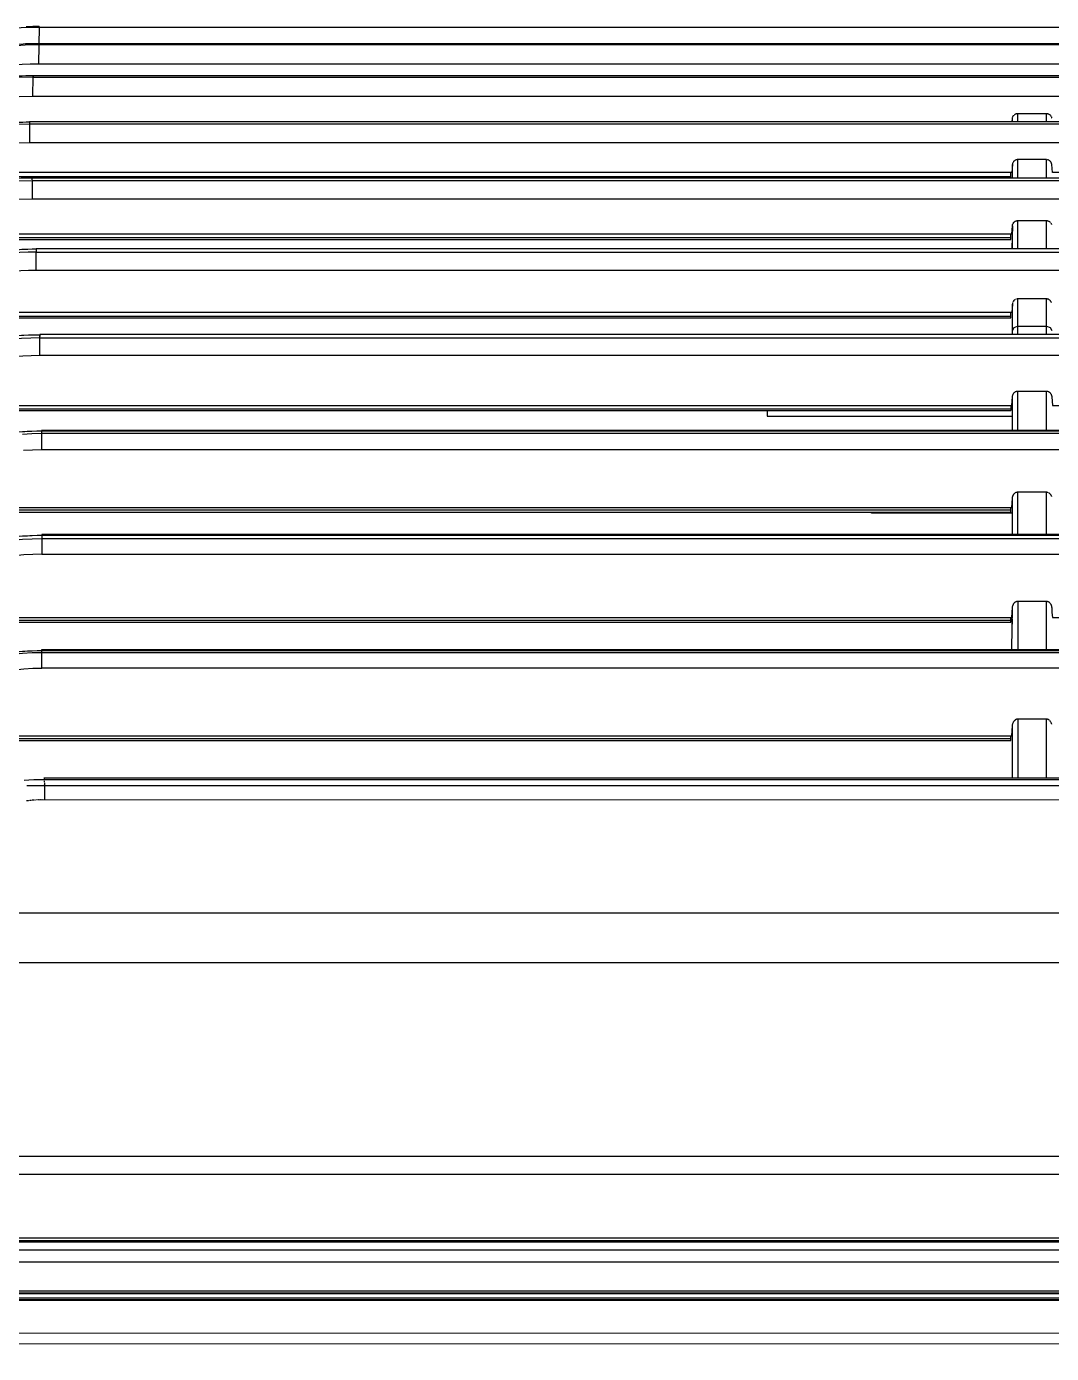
# Model space of a CAD drawing. Header units: millimetres. Extents: x 1291 to 5660, y 748 to 2981.
# Drawn here: x 1595.3 to 1693.9, y 1913.1 to 2040.8 of the extents above; entities that cross this region are included whole.
import ezdxf

# ---------------------------------------------------------------- set-up
doc = ezdxf.new("R2010")
doc.units = ezdxf.units.MM

msp = doc.modelspace()

# ---------------------------------------------------------------- linework, layer by layer
for p, q in [((1690.16, 2021.62), (1690.09, 2019.44)), ((1690.65, 2014.59), (1690.65, 2011.18)), ((1693.45, 2011.18), (1693.45, 2014.59)), ((1690.16, 2011.17), (1690.16, 2014.07)), ((2313.31, 1991.8), (1596.76, 1991.8)), ((1690.1, 1980.86), (1690.16, 1984.87)), ((2313.3, 1979.05), (1596.77, 1979.05)), ((1596.98, 1968.21), (1597, 1968.07)), ((1597.01, 1967.99), (1597.02, 1967.85)), ((1595.94, 1966.33), (1595.82, 1966.32)), ((2326.24, 1955.44), (1583.83, 1955.44))]:
    msp.add_line(p, q)
for points in [[(1590.03, 2038.47), (1589.76, 2039.52), (1589.64, 2039.97), (1590.49, 2040.16), (1591.35, 2040.32), (1592.2, 2040.45), (1593.06, 2040.57), (1593.92, 2040.65), (1594.78, 2040.71), (1595.65, 2040.75), (1596.52, 2040.76), (2313.55, 2040.76)], [(1596.52, 2040.8), (1595.89, 2040.8), (1595.27, 2040.78)], [(1596.52, 2040.8), (1596.52, 2040.8), (1596.44, 2037.18)], [(2313.62, 2039.16), (1596.03, 2039.15), (1595.6, 2039.15), (1595.39, 2039.14), (1595.18, 2039.13), (1594.97, 2039.12), (1593.9, 2039.05), (1593.06, 2038.97), (1592.64, 2038.92), (1592.21, 2038.86), (1591.79, 2038.8), (1591.37, 2038.74), (1590.54, 2038.58), (1589.71, 2038.4), (1585.4, 2037.43), (1581.1, 2036.45), (1580.82, 2036.4), (1580.4, 2036.32), (1580.26, 2036.3), (1580.12, 2036.28), (1579.98, 2036.26), (1579.41, 2036.22), (1578.85, 2036.2)], [(1590.16, 2036.48), (1589.96, 2037.35), (1589.8, 2038.01), (1589.72, 2038.3), (1590.55, 2038.48), (1591.38, 2038.64), (1592.22, 2038.77), (1593.06, 2038.88), (1593.9, 2038.96), (1594.75, 2039.02), (1595.59, 2039.06), (1596.44, 2039.07), (2313.62, 2039.07), (2314.48, 2039.06), (2315.32, 2039.02), (2316.17, 2038.96), (2317.01, 2038.88), (2317.85, 2038.77), (2318.69, 2038.64), (2319.52, 2038.48), (2320.35, 2038.3), (2320.27, 2038.01), (2320.11, 2037.35), (2319.9, 2036.48)], [(1596.46, 2039.16), (1596.44, 2039.09)], [(2322.44, 2035.9), (2319.9, 2036.48), (2319.13, 2036.64), (2318.35, 2036.78), (2317.57, 2036.91), (2316.78, 2037), (2316, 2037.08), (2315.21, 2037.14), (2314.42, 2037.17), (2313.62, 2037.18), (1596.44, 2037.18), (1595.65, 2037.17), (1594.86, 2037.14), (1594.07, 2037.08), (1593.29, 2037), (1592.5, 2036.91), (1591.72, 2036.78), (1590.94, 2036.64), (1590.16, 2036.48), (1587.63, 2035.9)], [(1595.92, 2035.96), (1595.92, 2035.94), (1595.91, 2035.93), (1594.48, 2035.89), (1593.05, 2035.79), (1591.63, 2035.62), (1590.22, 2035.38), (1590.35, 2034.76), (1590.6, 2033.56)], [(2321.61, 2033.15), (2320.54, 2033.36), (2319.47, 2033.56), (2318.15, 2033.79), (2316.83, 2033.95), (2315.5, 2034.04), (2314.16, 2034.07), (1595.91, 2034.07), (1595.92, 2035.99), (1595.93, 2035.99)], [(1595.91, 2035.93), (2314.16, 2035.93), (2314.15, 2035.94), (2314.15, 2035.96)], [(2319.87, 2035.47), (2319.88, 2035.48), (2319.88, 2035.5), (2319.89, 2035.52), (2324.51, 2034.64), (2329.13, 2033.75), (2329.13, 2033.76), (2319.89, 2035.53), (2319.89, 2035.52), (2319.53, 2035.59), (2319.17, 2035.65), (2318.81, 2035.7), (2318.46, 2035.76), (2317.74, 2035.85), (2317.02, 2035.93), (2316.3, 2035.98), (2315.58, 2036.03), (2315.21, 2036.04), (2314.85, 2036.05), (2314.49, 2036.06), (1595.95, 2036.06), (1595.93, 2036.03), (1595.93, 2036)], [(1595.91, 2034.07), (1594.57, 2034.04), (1593.24, 2033.95), (1591.91, 2033.79), (1590.6, 2033.56), (1589.53, 2033.36), (1588.46, 2033.15)], [(1690.18, 2032.08), (1690.19, 2032.1), (1690.2, 2032.12), (1690.21, 2032.14), (1690.23, 2032.18), (1690.25, 2032.23), (1690.28, 2032.26)], [(1690.32, 2032.29), (1690.35, 2032.32), (1690.39, 2032.35), (1690.43, 2032.38), (1690.45, 2032.39), (1690.48, 2032.39), (1690.52, 2032.41), (1690.57, 2032.42), (1690.61, 2032.43), (1693.49, 2032.43), (1693.54, 2032.42), (1693.56, 2032.42), (1693.58, 2032.41), (1693.61, 2032.4), (1693.63, 2032.39), (1693.67, 2032.38), (1693.71, 2032.35), (1693.73, 2032.34), (1693.77, 2032.31)], [(1690.66, 2032.43), (1690.66, 2031.66)], [(1693.45, 2031.66), (1693.45, 2032.43)], [(1693.78, 2032.29), (1693.82, 2032.26), (1693.85, 2032.23)], [(1579.14, 2029.44), (1579.14, 2029.1), (1579.56, 2029.11), (1579.98, 2029.14), (1580.4, 2029.18), (1580.82, 2029.25), (1580.82, 2029.58), (1585.58, 2030.38), (1587.56, 2030.71), (1589.54, 2031.04), (1590.04, 2031.12), (1590.53, 2031.2), (1591.79, 2031.39), (1593.04, 2031.51), (1593.67, 2031.56), (1594.31, 2031.59), (1594.62, 2031.61), (1594.94, 2031.61), (1595.26, 2031.62), (1595.58, 2031.62), (1595.58, 2029.61)], [(1590.87, 2029.2), (1590.66, 2030.34), (1590.53, 2030.99), (1591.79, 2031.18), (1593.05, 2031.32), (1594.31, 2031.4), (1595.58, 2031.43), (2314.49, 2031.43), (2315.76, 2031.4), (2317.02, 2031.32), (2318.28, 2031.18), (2319.54, 2030.99), (2319.41, 2030.34), (2319.2, 2029.2)], [(2314.49, 2031.63), (1595.58, 2031.63)], [(1595.58, 2031.57), (1595.58, 2031.52)], [(1690.13, 2031.63), (1690.16, 2031.96), (1690.17, 2032.01), (1690.17, 2032.06)], [(1690.16, 2031.66), (1690.16, 2031.96)], [(1693.86, 2032.2), (1693.87, 2032.18), (1693.89, 2032.16)], [(1693.91, 2032.1), (1693.93, 2032.06), (1693.93, 2032.03), (1693.94, 2032.01)], [(2321.8, 2028.74), (2320.5, 2028.97), (2319.2, 2029.2), (2318.03, 2029.38), (2316.85, 2029.5), (2315.67, 2029.58), (2314.49, 2029.61), (1595.58, 2029.61), (1594.4, 2029.58), (1593.22, 2029.5), (1592.04, 2029.38), (1590.87, 2029.2), (1589.57, 2028.97), (1588.26, 2028.74)], [(1690.3, 2027.83), (1690.28, 2027.81), (1690.27, 2027.79), (1690.25, 2027.77), (1690.23, 2027.73), (1690.21, 2027.69), (1690.2, 2027.67), (1690.18, 2027.63), (1690.17, 2027.6), (1690.17, 2027.56), (1690.16, 2027.51), (1690.09, 2026.74), (1589.65, 2026.74)], [(1690.16, 2026.28), (1690.16, 2027.51)], [(1693.45, 2026.27), (1693.45, 2027.99), (1690.61, 2027.99), (1690.59, 2027.98), (1690.56, 2027.98), (1690.52, 2027.97), (1690.47, 2027.95), (1690.45, 2027.94), (1690.43, 2027.93), (1690.39, 2027.91), (1690.35, 2027.88), (1690.31, 2027.85)], [(1690.66, 2027.99), (1690.66, 2026.27)], [(1693.59, 2027.97), (1693.54, 2027.98), (1693.49, 2027.99)], [(1693.71, 2027.91), (1693.67, 2027.93), (1693.63, 2027.95)], [(1693.89, 2027.71), (1693.88, 2027.73), (1693.86, 2027.75), (1693.85, 2027.77), (1693.82, 2027.81), (1693.79, 2027.85), (1693.77, 2027.86), (1693.75, 2027.88), (1693.73, 2027.89)], [(1798.66, 2027.88), (1798.63, 2027.85), (1798.59, 2027.81), (1798.58, 2027.79), (1798.51, 2027.67), (1798.5, 2027.63), (1798.49, 2027.6), (1798.48, 2027.56), (1798.47, 2027.51), (1798.41, 2026.74), (1694.01, 2026.74), (1693.95, 2027.51), (1693.94, 2027.56), (1693.93, 2027.6), (1693.92, 2027.65), (1693.9, 2027.69)], [(1589.68, 2026.37), (1690.01, 2026.37)], [(1590.68, 2023.69), (1590.45, 2024.78), (1590.31, 2025.45), (1591.68, 2025.69), (1593.05, 2025.85), (1594.43, 2025.96), (1595.82, 2025.99), (1595.82, 2024.19)], [(2314.26, 2026.16), (2314.27, 2026.18), (2314.27, 2026.22), (1595.45, 2026.22), (1595.11, 2026.21), (1594.77, 2026.2), (1594.42, 2026.19), (1593.73, 2026.15), (1593.05, 2026.1), (1592.37, 2026.03), (1591.68, 2025.94), (1591.34, 2025.89), (1591, 2025.84), (1590.66, 2025.78), (1590.32, 2025.73)], [(1595.8, 2026.22), (1595.8, 2026.22), (1595.8, 2026.19), (1595.81, 2026.16), (1595.81, 2026.12), (1595.81, 2026.06)], [(1595.82, 2025.99), (2314.25, 2025.99)], [(1690.01, 2026.25), (1690.01, 2026.45), (1690, 2026.74)], [(2323.36, 2022.9), (2321.38, 2023.3), (2319.39, 2023.69), (2318.12, 2023.91), (2316.83, 2024.06), (2315.55, 2024.16), (2314.25, 2024.19), (1595.82, 2024.19), (1594.53, 2024.16), (1593.23, 2024.06), (1591.95, 2023.91), (1590.68, 2023.69), (1588.69, 2023.3), (1586.71, 2022.9)], [(1589.65, 2018.69), (1589.65, 2020.85), (1690.09, 2020.85), (1690.13, 2021.24), (1690.16, 2021.62), (1690.16, 2021.66), (1690.17, 2021.71), (1690.2, 2021.81), (1690.23, 2021.85), (1690.25, 2021.89), (1690.28, 2021.93), (1690.31, 2021.97), (1690.33, 2021.98), (1690.38, 2022.03), (1690.42, 2022.06), (1690.47, 2022.08), (1690.52, 2022.09), (1690.56, 2022.11), (1690.59, 2022.11), (1690.61, 2022.12)], [(1690.63, 2022.12), (1690.66, 2022.12), (1693.45, 2022.12), (1693.49, 2022.12), (1693.54, 2022.11), (1693.57, 2022.1), (1693.59, 2022.09), (1693.6, 2022.09)], [(1690.66, 2022.12), (1690.66, 2019.41)], [(1693.45, 2019.41), (1693.45, 2022.12)], [(1693.62, 2022.08), (1693.64, 2022.08), (1693.68, 2022.06), (1693.72, 2022.03), (1693.74, 2022.02), (1693.76, 2022), (1693.78, 2021.98), (1693.79, 2021.97), (1693.81, 2021.95)], [(1589.68, 2020.32), (1690.01, 2020.32), (1690.01, 2020.56), (1690, 2020.85)], [(1693.85, 2021.89), (1693.88, 2021.85), (1693.9, 2021.81), (1693.91, 2021.79), (1693.92, 2021.76)], [(1589.68, 2020.49), (1690.01, 2020.49)], [(1690.16, 2019.42), (1690.16, 2020.23)], [(1596.23, 2017.33), (1596.23, 2019.1), (1595.44, 2019.08), (1594.64, 2019.05), (1593.85, 2018.99), (1593.05, 2018.91), (1592.27, 2018.8), (1591.48, 2018.68), (1590.7, 2018.53), (1589.92, 2018.36), (1589.93, 2018.44), (1589.94, 2018.7), (1585.48, 2017.75), (1581.02, 2016.8), (1581.02, 2016.5), (1581.02, 2016.2), (1589.92, 2018.36), (1590.09, 2017.67), (1590.34, 2016.64)], [(2313.86, 2019.41), (1596.21, 2019.41), (1596.21, 2019.36), (1595.82, 2019.36), (1595.42, 2019.35), (1595.22, 2019.35), (1595.03, 2019.34), (1594.83, 2019.33), (1594.63, 2019.32), (1593.84, 2019.27), (1593.06, 2019.2), (1592.27, 2019.1), (1591.49, 2018.99), (1591.1, 2018.92), (1590.71, 2018.86), (1590.33, 2018.78), (1589.94, 2018.7), (1589.94, 2018.73), (1589.94, 2018.75)], [(1596.21, 2019.36), (1596.22, 2019.23), (1596.23, 2019.1), (2313.84, 2019.1), (2313.85, 2019.23), (2313.86, 2019.36)], [(2324.9, 2015.42), (2322.31, 2016.03), (2319.72, 2016.64), (2319, 2016.8), (2318.27, 2016.94), (2317.53, 2017.06), (2316.8, 2017.16), (2316.06, 2017.23), (2315.32, 2017.29), (2314.58, 2017.32), (2313.84, 2017.33), (1596.23, 2017.33), (1595.49, 2017.32), (1594.75, 2017.29), (1594, 2017.23), (1593.27, 2017.16), (1592.53, 2017.06), (1591.8, 2016.94), (1591.07, 2016.8), (1590.34, 2016.64), (1587.76, 2016.03), (1585.17, 2015.42)], [(1690.46, 2014.54), (1690.42, 2014.52), (1690.38, 2014.49), (1690.36, 2014.48), (1690.34, 2014.46), (1690.32, 2014.44), (1690.31, 2014.42), (1690.27, 2014.39), (1690.25, 2014.35), (1690.23, 2014.33)], [(1690.56, 2014.57), (1690.53, 2014.57), (1690.51, 2014.56)], [(1693.64, 2014.54), (1693.62, 2014.55), (1693.59, 2014.56), (1693.57, 2014.57), (1693.55, 2014.57), (1693.5, 2014.58), (1693.45, 2014.59), (1690.65, 2014.59), (1690.61, 2014.58)], [(1693.74, 2014.48), (1693.72, 2014.49), (1693.68, 2014.52)], [(1693.91, 2014.24), (1693.9, 2014.26), (1693.88, 2014.3), (1693.86, 2014.35), (1693.84, 2014.37), (1693.83, 2014.39), (1693.8, 2014.42), (1693.78, 2014.44), (1693.76, 2014.46)], [(1589.65, 2013.31), (1690.09, 2013.31)], [(1589.68, 2012.77), (1690.01, 2012.77), (1690.01, 2013.01), (1690.01, 2013.31)], [(1690.19, 2014.21), (1690.17, 2014.16), (1690.16, 2014.12), (1690.16, 2014.06), (1690.13, 2013.69), (1690.1, 2013.31)], [(1690.22, 2014.3), (1690.21, 2014.28)], [(1589.68, 2012.98), (1589.68, 2012.94), (1690.01, 2012.94)], [(1690.16, 2011.54), (1690.32, 2011.84), (1690.65, 2011.95), (1693.45, 2011.95), (1693.79, 2011.84), (1693.95, 2011.54)], [(1596.57, 2011.1), (1596.13, 2011.1), (1595.69, 2011.09), (1595.47, 2011.09), (1595.03, 2011.06), (1594.82, 2011.05), (1593.94, 2010.99), (1593.07, 2010.9), (1592.63, 2010.84), (1592.2, 2010.78), (1591.98, 2010.74), (1591.76, 2010.71), (1591.54, 2010.67), (1591.33, 2010.63), (1590.47, 2010.46), (1589.61, 2010.27), (1589.6, 2010.31), (1589.61, 2010.33), (1585.37, 2009.29), (1581.12, 2008.25)], [(1596.58, 2010.86), (1596.58, 2010.84), (1595.7, 2010.82), (1594.81, 2010.78), (1593.94, 2010.7), (1593.06, 2010.59), (1592.19, 2010.46), (1591.32, 2010.3), (1590.46, 2010.11), (1589.6, 2009.89), (1589.79, 2009.2), (1590.07, 2008.24)], [(2313.5, 2011.17), (1596.57, 2011.17)], [(1596.57, 2011.17), (1596.57, 2011.02), (1596.58, 2010.98)], [(2325.96, 2006.6), (2322.98, 2007.43), (2320, 2008.24), (2319.2, 2008.45), (2318.4, 2008.63), (2317.59, 2008.78), (2316.78, 2008.9), (2315.96, 2009), (2315.14, 2009.07), (2314.31, 2009.11), (2313.49, 2009.13), (1596.58, 2009.13), (1596.58, 2010.94), (1596.57, 2011.1)], [(1596.58, 2010.84), (2313.49, 2010.84)], [(1596.58, 2009.13), (1595.75, 2009.11), (1594.93, 2009.07), (1594.11, 2009), (1593.29, 2008.9), (1592.48, 2008.78), (1591.67, 2008.63), (1590.87, 2008.45), (1590.07, 2008.24), (1587.08, 2007.43), (1584.1, 2006.6)], [(1690.22, 2005.38), (1690.24, 2005.43), (1690.25, 2005.45), (1690.31, 2005.53), (1690.33, 2005.55), (1690.34, 2005.57)], [(1690.36, 2005.59), (1690.38, 2005.6), (1690.42, 2005.64), (1690.47, 2005.66), (1690.48, 2005.66)], [(1690.49, 2005.67), (1690.5, 2005.68), (1690.52, 2005.68), (1690.54, 2005.69), (1690.59, 2005.7), (1690.61, 2005.71), (1693.49, 2005.71), (1693.55, 2005.69), (1693.57, 2005.69)], [(1690.66, 2005.71), (1690.66, 2001.93)], [(1693.44, 2001.93), (1693.44, 2005.71)], [(1693.61, 2005.67), (1693.64, 2005.66), (1693.66, 2005.65), (1693.68, 2005.64), (1693.7, 2005.62), (1693.72, 2005.6), (1693.76, 2005.57), (1693.8, 2005.53), (1693.81, 2005.51)], [(1693.83, 2005.49), (1693.84, 2005.47), (1693.85, 2005.45), (1693.88, 2005.4), (1693.9, 2005.36), (1693.91, 2005.33), (1693.92, 2005.31), (1693.92, 2005.29), (1693.93, 2005.26), (1693.94, 2005.21), (1693.95, 2005.16), (1694.01, 2004.31), (1798.41, 2004.31), (1798.44, 2004.74), (1798.48, 2005.17), (1798.48, 2005.22), (1798.49, 2005.26), (1798.51, 2005.31)], [(1589.65, 2004.31), (1690.1, 2004.31), (1690.16, 2005.16), (1690.17, 2005.21), (1690.18, 2005.26), (1690.19, 2005.31), (1690.21, 2005.36)], [(1589.68, 2004.31), (1589.68, 2004.02), (1690.03, 2004.02)], [(1690.01, 2004.31), (1690.01, 2004.02), (1690.01, 2003.85)], [(1690.16, 2001.93), (1690.16, 2005.17)], [(1589.68, 2003.85), (1690.01, 2003.85)], [(1666.55, 2003.85), (1666.55, 2003.31), (1690.1, 2003.31)], [(1690.06, 2004.02), (1690.07, 2004.01)], [(1596.74, 2001.84), (1596.28, 2001.84), (1595.81, 2001.83), (1595.59, 2001.82), (1595.35, 2001.81), (1595.12, 2001.79), (1594.9, 2001.78), (1593.98, 2001.71), (1593.06, 2001.6), (1592.61, 2001.54), (1592.15, 2001.47), (1591.7, 2001.39), (1591.25, 2001.31), (1590.35, 2001.12), (1589.45, 2000.89), (1589.44, 2000.95), (1589.45, 2000.98)], [(1594.89, 2001.58), (1595.81, 2001.63), (1596.74, 2001.65), (2313.33, 2001.65)], [(2313.33, 2001.93), (1596.74, 2001.93), (1596.74, 2000.05), (1595.87, 2000.04), (1595.01, 1999.98)], [(2313.33, 2001.84), (1596.73, 2001.84), (1596.74, 2001.79)], [(1596.74, 2001.73), (1596.74, 2001.7)], [(2313.33, 2000.05), (1596.74, 2000.05)], [(1589.65, 1994.52), (1690.1, 1994.52), (1690.13, 1994.97), (1690.17, 1995.41), (1690.17, 1995.47), (1690.18, 1995.52), (1690.19, 1995.57), (1690.21, 1995.62)], [(1690.16, 1991.91), (1690.16, 1995.41)], [(1690.22, 1995.64), (1690.23, 1995.67), (1690.24, 1995.69), (1690.25, 1995.71), (1690.28, 1995.76), (1690.31, 1995.8), (1690.32, 1995.82), (1690.34, 1995.84), (1690.36, 1995.86), (1690.38, 1995.88), (1690.42, 1995.91), (1690.46, 1995.94), (1690.51, 1995.97), (1690.56, 1995.98), (1690.59, 1995.99), (1690.61, 1995.99), (1690.64, 1996), (1693.44, 1996), (1693.49, 1995.99), (1693.55, 1995.98), (1693.56, 1995.98), (1693.57, 1995.97)], [(1690.66, 1996), (1690.66, 1991.91)], [(1693.44, 1991.91), (1693.44, 1994.02), (1693.44, 1994.52), (1693.44, 1996)], [(1693.62, 1995.96), (1693.64, 1995.94), (1693.67, 1995.93), (1693.69, 1995.91), (1693.71, 1995.9), (1693.73, 1995.88), (1693.77, 1995.84), (1693.8, 1995.8), (1693.82, 1995.78), (1693.83, 1995.76)], [(1693.84, 1995.74), (1693.86, 1995.71), (1693.88, 1995.67), (1693.9, 1995.62), (1693.91, 1995.6), (1693.92, 1995.57)], [(1690.02, 1994.06), (1690.02, 1994.24), (1589.68, 1994.24), (1589.68, 1994.52)], [(1589.68, 1994.07), (1690.02, 1994.07)], [(1690.1, 1993.96), (1676.6, 1993.96), (1676.6, 1994.07)], [(1690.01, 1994.24), (1690.01, 1994.52)], [(1596.76, 1991.8), (1596.3, 1991.8), (1595.84, 1991.79), (1595.6, 1991.78), (1595.37, 1991.76), (1595.14, 1991.76), (1594.91, 1991.74), (1593.98, 1991.66), (1593.06, 1991.55), (1592.6, 1991.48), (1592.15, 1991.41), (1591.92, 1991.37), (1591.69, 1991.33), (1591.46, 1991.29), (1591.23, 1991.24), (1590.33, 1991.04), (1589.43, 1990.81), (1589.42, 1990.88)], [(1589.92, 1988.91), (1589.65, 1989.71), (1589.43, 1990.35), (1590.33, 1990.63), (1591.23, 1990.86), (1592.13, 1991.06), (1593.05, 1991.23), (1593.97, 1991.36), (1594.89, 1991.45), (1595.83, 1991.5), (1596.76, 1991.52), (2313.3, 1991.52), (2313.31, 1991.66), (2313.31, 1991.91), (1596.76, 1991.91), (1596.76, 1990.01), (2313.3, 1990.01)], [(1596.76, 1990.01), (1595.89, 1989.99), (1595.02, 1989.94), (1594.16, 1989.85), (1593.3, 1989.73), (1592.44, 1989.57), (1591.59, 1989.39), (1590.76, 1989.16), (1589.92, 1988.91), (1586.37, 1987.74), (1582.83, 1986.56)], [(1589.65, 1983.93), (1690.1, 1983.93), (1690.13, 1984.4), (1690.17, 1984.87), (1690.17, 1984.92), (1690.18, 1984.98), (1690.19, 1985.03), (1690.21, 1985.08), (1690.22, 1985.11), (1690.23, 1985.13)], [(1690.24, 1985.15), (1690.25, 1985.18), (1690.27, 1985.23), (1690.3, 1985.28), (1690.32, 1985.3), (1690.34, 1985.32), (1690.35, 1985.34)], [(1690.37, 1985.36), (1690.39, 1985.38), (1690.41, 1985.39), (1690.43, 1985.41), (1690.45, 1985.42), (1690.46, 1985.43), (1690.51, 1985.45), (1690.56, 1985.47), (1690.57, 1985.48), (1690.59, 1985.48), (1690.6, 1985.48)], [(1690.61, 1985.48), (1690.64, 1985.49), (1693.44, 1985.49), (1693.49, 1985.48), (1693.55, 1985.47), (1693.6, 1985.45), (1693.62, 1985.44), (1693.65, 1985.43), (1693.67, 1985.41), (1693.69, 1985.39)], [(1690.67, 1985.49), (1690.67, 1980.85)], [(1693.44, 1980.85), (1693.44, 1985.49)], [(1693.71, 1985.38), (1693.73, 1985.36), (1693.77, 1985.32), (1693.8, 1985.28), (1693.83, 1985.23), (1693.85, 1985.21), (1693.86, 1985.18), (1693.88, 1985.13), (1693.9, 1985.08), (1693.91, 1985.03), (1693.92, 1984.98), (1693.93, 1984.92), (1693.94, 1984.87), (1693.97, 1984.4), (1694.01, 1983.93), (1798.41, 1983.93), (1798.48, 1984.87), (1798.48, 1984.93), (1798.5, 1984.98), (1798.51, 1985.04), (1798.52, 1985.09)], [(1589.68, 1983.93), (1589.67, 1983.66), (1690.02, 1983.66)], [(1690.02, 1983.48), (1690.02, 1983.74), (1690.01, 1983.81), (1690.01, 1983.93)], [(1690.17, 1983.27), (1690.16, 1983.8)], [(1589.68, 1983.48), (1690.02, 1983.48)], [(1596.77, 1980.71), (1596.3, 1980.7), (1595.84, 1980.69), (1595.6, 1980.69), (1595.37, 1980.67), (1595.14, 1980.66), (1594.91, 1980.64), (1593.98, 1980.56), (1593.06, 1980.45), (1592.6, 1980.38), (1592.14, 1980.3), (1591.91, 1980.26), (1591.46, 1980.17), (1591.23, 1980.12), (1590.33, 1979.91), (1589.43, 1979.66), (1589.41, 1979.76)], [(2313.3, 1980.52), (1596.77, 1980.52), (1595.83, 1980.5), (1594.9, 1980.44), (1593.97, 1980.34), (1593.05, 1980.21), (1592.13, 1980.04), (1591.23, 1979.83), (1590.33, 1979.58), (1589.43, 1979.29), (1589.65, 1978.66), (1589.92, 1977.89), (1590.76, 1978.16), (1591.59, 1978.39), (1592.44, 1978.59), (1593.3, 1978.76), (1594.16, 1978.88), (1595.02, 1978.97), (1595.89, 1979.03), (1596.77, 1979.05), (1596.77, 1980.85), (2313.3, 1980.85)], [(2320.15, 1977.89), (2319.31, 1978.16), (2318.47, 1978.39), (2317.63, 1978.59), (2316.77, 1978.76), (2315.91, 1978.88), (2315.05, 1978.97), (2314.17, 1979.03), (2313.3, 1979.05), (2313.3, 1980.61), (2313.3, 1980.71), (1596.77, 1980.71)], [(1589.65, 1972.54), (1690.09, 1972.54), (1690.13, 1973.02), (1690.17, 1973.5), (1690.17, 1973.56), (1690.18, 1973.62), (1690.19, 1973.67), (1690.21, 1973.72), (1690.23, 1973.77), (1690.25, 1973.83), (1690.27, 1973.88), (1690.3, 1973.92), (1690.32, 1973.95)], [(1690.17, 1968.46), (1690.17, 1973.5)], [(1690.34, 1973.98), (1690.35, 1973.99), (1690.41, 1974.05), (1690.46, 1974.09), (1690.48, 1974.1), (1690.5, 1974.12), (1690.56, 1974.14), (1690.57, 1974.14), (1690.6, 1974.15), (1690.61, 1974.15), (1690.64, 1974.16), (1693.44, 1974.16), (1693.49, 1974.15), (1693.55, 1974.14), (1693.56, 1974.13), (1693.57, 1974.13), (1693.59, 1974.12), (1693.62, 1974.1), (1693.65, 1974.09), (1693.68, 1974.06), (1693.69, 1974.05), (1693.71, 1974.03)], [(1690.67, 1974.16), (1690.67, 1968.46)], [(1693.44, 1968.46), (1693.44, 1973.53), (1693.44, 1974.16)], [(1693.73, 1974.02), (1693.77, 1973.97), (1693.8, 1973.92), (1693.83, 1973.88), (1693.85, 1973.83), (1693.88, 1973.78), (1693.89, 1973.72)], [(1693.9, 1973.7), (1693.91, 1973.67), (1693.92, 1973.64)], [(1589.67, 1972.26), (1690.02, 1972.26)], [(1690.02, 1972.09), (1690.02, 1972.48), (1690.02, 1972.54)], [(1690.02, 1972.32), (1690.02, 1972.38)], [(1589.67, 1972.09), (1690.02, 1972.09)], [(1596.98, 1968.46), (1596.98, 1968.29), (1596.49, 1968.29), (1596.01, 1968.28), (1595.53, 1968.25), (1595.05, 1968.22)], [(2320.71, 1967.27), (2320.71, 1967.22), (2320.69, 1967.11), (2320.22, 1967.25), (2319.76, 1967.38), (2319.3, 1967.51), (2318.83, 1967.62), (2317.89, 1967.83), (2316.94, 1967.99), (2316.46, 1968.06), (2315.98, 1968.13), (2315.74, 1968.15), (2315.5, 1968.18), (2315.26, 1968.2), (2315.03, 1968.22), (2314.06, 1968.28), (2313.09, 1968.29), (2313.09, 1968.46), (1596.97, 1968.46)], [(1595.32, 1967.73), (1595.36, 1967.73), (1595.7, 1967.74), (1595.74, 1967.74), (2314.33, 1967.74), (2314.37, 1967.74), (2314.71, 1967.73), (2314.75, 1967.73)], [(1595.4, 1967.73), (1595.44, 1967.73)], [(1595.51, 1967.73), (1595.55, 1967.74)], [(1595.63, 1967.74), (1595.66, 1967.74)], [(1595.81, 1967.74), (1595.85, 1967.75)], [(1595.93, 1967.75), (1595.96, 1967.75)], [(1596.08, 1967.75), (1596.12, 1967.76)], [(1596.28, 1967.76), (1596.31, 1967.76)], [(1596.47, 1967.76), (1596.51, 1967.76)], [(1596.95, 1967.76), (1596.99, 1967.77)], [(1596.99, 1968.16), (1596.99, 1968.12)], [(1597.01, 1967.94), (1597.02, 1967.9)], [(1597.02, 1967.81), (1597.03, 1967.77)], [(1597.03, 1967.77), (1597.03, 1966.37)], [(1595.47, 1966.28), (1595.33, 1966.26), (1595.3, 1966.26)], [(1595.41, 1966.27), (1595.39, 1966.27)], [(1595.53, 1966.29), (1595.5, 1966.28)], [(1595.68, 1966.3), (1595.64, 1966.3), (1595.62, 1966.3)], [(1595.76, 1966.31), (1595.74, 1966.31), (1595.7, 1966.31)], [(1595.88, 1966.32), (1595.85, 1966.32)], [(1596.06, 1966.34), (1596.03, 1966.34), (1595.97, 1966.33)], [(1596.15, 1966.34), (1596.12, 1966.34)], [(1596.24, 1966.35), (1596.21, 1966.35)], [(1596.36, 1966.35), (1596.33, 1966.35)], [(2314.39, 1966.31), (2314.37, 1966.31), (2314.34, 1966.31), (2314.31, 1966.31), (2314.27, 1966.32), (2314.24, 1966.32), (1596.42, 1966.36)], [(1596.51, 1966.36), (1596.48, 1966.36)], [(1596.63, 1966.37), (1596.6, 1966.36)], [(1596.79, 1966.37), (1596.75, 1966.37)], [(1578.76, 1960.31), (1572.88, 1960.31), (1572.88, 1960.03), (1572.9, 1959.75), (1572.91, 1959.47), (1572.91, 1959.33), (1572.92, 1959.19), (1572.94, 1958.9), (1572.95, 1958.62), (1572.98, 1958.33), (1573, 1958.04), (1573.05, 1957.46), (1573.1, 1956.88), (1573.17, 1956.29), (1573.24, 1955.69), (1573.32, 1955.09), (1573.41, 1954.48), (1573.49, 1953.87), (1573.59, 1953.25), (1573.69, 1952.63), (1573.8, 1952), (1573.9, 1951.36), (1574.02, 1950.72), (2336.05, 1950.72)], [(1587.14, 1923.87), (1587.14, 1932.05), (2322.93, 1932.05)], [(2323.28, 1930.29), (1586.78, 1930.29)], [(1755.53, 1923.84), (1755.54, 1918.4), (1572.27, 1918.4)], [(2323.57, 1923.92), (1586.5, 1923.92)], [(1586.82, 1924.2), (2323.25, 1924.2)], [(1587.04, 1923.83), (2323.03, 1923.83)], [(1771.59, 1923.02), (1590.07, 1923.02), (1587.19, 1923.02), (1587.19, 1918.86)], [(1590.07, 1921.9), (1771.59, 1921.9)], [(2138.57, 1918.87), (2053.86, 1918.87), (1912.92, 1918.87), (1848.68, 1918.87), (1582.97, 1918.87), (1576.63, 1918.88), (1574.52, 1918.88), (1573.46, 1918.88), (1573.2, 1918.89), (1572.21, 1918.89)], [(1572.28, 1918.82), (1755.54, 1918.83)], [(1578.82, 1919.11), (1771.59, 1919.11)], [(2337.91, 1918.24), (1572.26, 1918.23)], [(2337.91, 1918.17), (1572.26, 1918.15)], [(1572.51, 1745.24), (1572.51, 1777.51), (1572.51, 1782.1), (1572.51, 1869.36), (1572.52, 1875.54), (1572.52, 1915.04), (2337.65, 1915.06)], [(2337.65, 1913.99), (1572.52, 1913.97)]]:
    msp.add_lwpolyline(points)
for points in [[(1595.95, 2036.07), (1595.95, 2036.06, 0.047224), (1590.18, 2035.52), (1590.18, 2035.53), (1580.94, 2033.76), (1580.94, 2033.75), (1585.56, 2034.64), (1590.18, 2035.52), (1590.19, 2035.5), (1590.19, 2035.48), (1590.19, 2035.47)], [(2313.04, 1966.37), (2313.04, 1967.77, 0.00687), (2313.09, 1968.29), (1596.98, 1968.29), (1596.98, 1968.25)]]:
    msp.add_lwpolyline(points, format="xyb")

doc.saveas('drawing.dxf')
